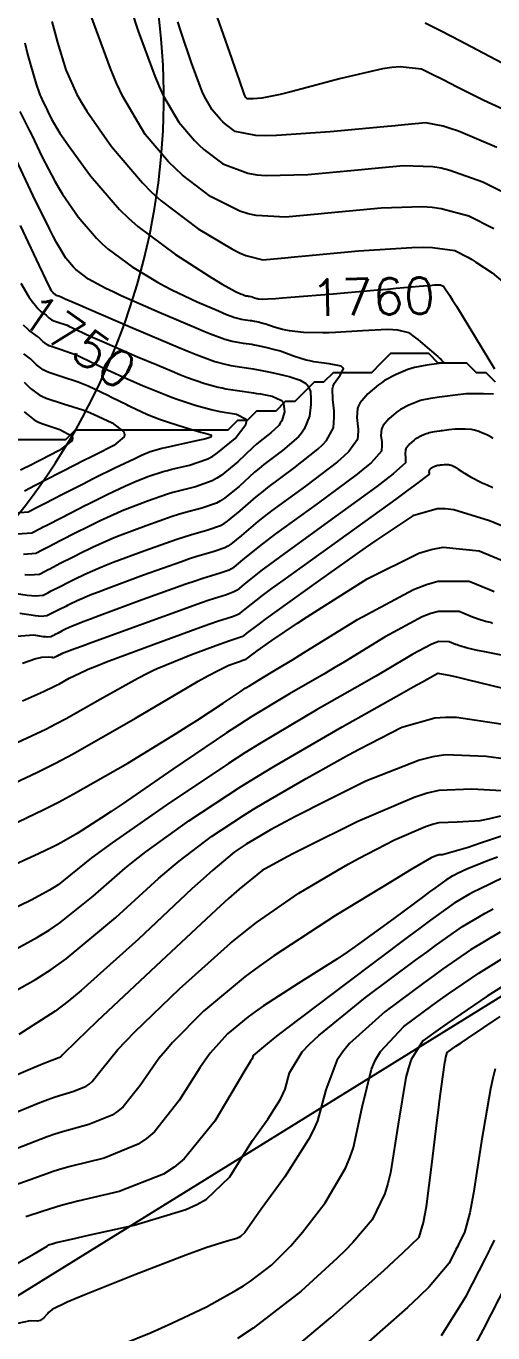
# Model space of a CAD drawing. Header units: metres. Extents: x 837475 to 838479, y 1189012 to 1191015.
# Drawn here: x 838136.8 to 838185.6, y 1189930.8 to 1190067.4 of the extents above; entities that cross this region are included whole.
import ezdxf

# ---------------------------------------------------------------- set-up
doc = ezdxf.new("R2010")
doc.units = ezdxf.units.M
doc.header["$LTSCALE"] = 0.3
for name, color, linetype in [('COTAS 10', 1, 'Continuous'), ('COTAS INT', 252, 'Continuous'), ('DRENAJE', 5, 'Continuous'), ('VIA1', 50, 'Continuous'), ('VIA2', 121, 'Continuous')]:
    doc.layers.add(name, color=color, linetype=linetype)
doc.styles.get("Standard").update_dxf_attribs({"font": 'simplex.shx'})

msp = doc.modelspace()

# ---------------------------------------------------------------- linework, layer by layer
at = {"layer": 'COTAS 10'}
for points in [[(838189.313, 1190057.469), (838185.487, 1190059.216), (838184.633, 1190059.617), (838183.868, 1190059.981), (838181.844, 1190060.997), (838180.394, 1190061.761), (838179.991, 1190061.966), (838179.587, 1190062.168), (838178.12, 1190062.877), (838175.911, 1190063.144), (838175.038, 1190063.069), (838174.052, 1190062.928), (838169.549, 1190061.88), (838165.115, 1190060.675), (838164.173, 1190060.436), (838163.354, 1190060.237), (838161.429, 1190059.863), (838160.516, 1190059.784), (838160.336, 1190059.773), (838160.188, 1190059.766), (838159.917, 1190059.779), (838159.855, 1190059.826), (838159.823, 1190059.856), (838159.772, 1190059.917), (838159.722, 1190060.002), (838159.707, 1190060.033), (838159.693, 1190060.067), (838159.639, 1190060.216), (838159.068, 1190061.853), (838158.728, 1190062.824), (838158.31, 1190064.021), (838156.14, 1190070.216)], [(838136.646, 1190065.638), (838136.949, 1190064.467), (838137.212, 1190063.47), (838137.826, 1190061.312), (838138.155, 1190060.399), (838138.238, 1190060.187), (838138.317, 1190059.992), (838138.573, 1190059.435), (838138.847, 1190058.896), (838138.937, 1190058.712), (838139.034, 1190058.513), (838139.435, 1190057.671), (838140.328, 1190056.189), (838140.734, 1190055.587), (838141.21, 1190054.903), (838143.502, 1190051.738), (838146.537, 1190048.22), (838147.48, 1190047.312), (838148.468, 1190046.434), (838152.409, 1190043.502), (838155.944, 1190041.24), (838156.676, 1190040.784), (838157.3, 1190040.402), (838158.665, 1190039.634), (838159.221, 1190039.398), (838159.337, 1190039.35), (838159.435, 1190039.31), (838159.651, 1190039.228), (838159.759, 1190039.199), (838159.79, 1190039.193), (838159.82, 1190039.187), (838159.933, 1190039.169), (838160.054, 1190039.151), (838160.089, 1190039.145), (838160.126, 1190039.138), (838160.268, 1190039.11), (838160.421, 1190039.07), (838160.465, 1190039.057), (838160.51, 1190039.042), (838160.68, 1190038.98), (838160.905, 1190038.917), (838160.985, 1190038.902), (838161.073, 1190038.888), (838161.456, 1190038.845), (838162.061, 1190038.873), (838162.86, 1190038.909), (838163.591, 1190038.961), (838164.471, 1190039.029), (838168.887, 1190039.4), (838173.544, 1190039.807), (838174.575, 1190039.898), (838175.494, 1190039.979), (838177.882, 1190040.191), (838179.236, 1190040.303), (838179.504, 1190040.32), (838179.724, 1190040.332), (838180.132, 1190040.324), (838180.245, 1190040.266), (838180.279, 1190040.246), (838180.315, 1190040.224), (838180.457, 1190040.132), (838181.057, 1190039.256), (838181.38, 1190038.74), (838181.773, 1190038.106), (838183.765, 1190034.828), (838185.762, 1190031.547)], [(838135.9, 1190014.309), (838137.394, 1190014.415), (838138.266, 1190014.866), (838138.587, 1190015.031), (838138.941, 1190015.214), (838140.506, 1190016.021), (838142.332, 1190016.953), (838142.851, 1190017.214), (838143.376, 1190017.476), (838145.321, 1190018.437), (838147.186, 1190019.316), (838147.66, 1190019.527), (838148.117, 1190019.724), (838149.615, 1190020.321), (838151.106, 1190020.806), (838151.557, 1190020.934), (838152.026, 1190021.059), (838153.859, 1190021.485), (838155.775, 1190022.158), (838156.297, 1190022.438), (838156.814, 1190022.759), (838158.648, 1190024.255), (838159.769, 1190025.715), (838159.836, 1190026.011), (838159.798, 1190026.262), (838158.782, 1190026.78), (838157.081, 1190027.053), (838156.611, 1190027.149), (838156.141, 1190027.253), (838154.447, 1190027.706), (838152.578, 1190028.335), (838151.997, 1190028.551), (838151.39, 1190028.785), (838148.97, 1190029.782), (838146.583, 1190030.831), (838145.997, 1190031.098), (838145.443, 1190031.354), (838143.71, 1190032.195), (838142.271, 1190032.876), (838141.902, 1190033.031), (838141.546, 1190033.172), (838140.364, 1190033.563), (838139.414, 1190033.874), (838139.204, 1190033.966), (838139.016, 1190034.06), (838138.529, 1190034.418), (838138.181, 1190034.767), (838138.081, 1190034.856), (838137.979, 1190034.94), (838137.598, 1190035.216), (838137.196, 1190035.507), (838137.081, 1190035.601), (838136.964, 1190035.702), (838136.528, 1190036.114)], [(838185.643, 1190028.891), (838184.61, 1190028.953), (838183.43, 1190028.955), (838183.108, 1190028.942), (838182.789, 1190028.924), (838181.658, 1190028.807), (838180.581, 1190028.658), (838180.298, 1190028.619), (838180.02, 1190028.58), (838179.069, 1190028.446), (838178.165, 1190028.263), (838177.918, 1190028.194), (838177.671, 1190028.116), (838176.791, 1190027.766), (838175.94, 1190027.301), (838175.712, 1190027.15), (838175.488, 1190026.99), (838174.707, 1190026.333), (838174.12, 1190025.624), (838174.019, 1190025.432), (838173.944, 1190025.242), (838173.892, 1190024.568), (838173.973, 1190023.917), (838173.981, 1190023.74), (838173.983, 1190023.566), (838173.939, 1190022.949), (838172.856, 1190021.737), (838172.203, 1190021.186), (838171.398, 1190020.542), (838167.212, 1190017.441), (838162.864, 1190014.284), (838161.956, 1190013.605), (838161.176, 1190013.011), (838159.428, 1190011.57), (838158.515, 1190010.818), (838158.261, 1190010.658), (838158.007, 1190010.519), (838157.088, 1190010.189), (838155.274, 1190009.642), (838154.457, 1190009.365), (838153.503, 1190009.033), (838148.919, 1190007.384), (838144.419, 1190005.727), (838143.519, 1190005.39), (838142.768, 1190005.106), (838141.305, 1190004.522), (838140.828, 1190004.287), (838140.699, 1190004.222), (838140.572, 1190004.158), (838140.124, 1190003.93), (838139.74, 1190003.732), (838139.653, 1190003.687), (838139.575, 1190003.646), (838139.361, 1190003.536), (838138.994, 1190003.51), (838138.82, 1190003.522), (838138.613, 1190003.544), (838137.602, 1190003.692), (838135.793, 1190003.554)], [(838133.301, 1189982.932), (838138.656, 1189985.465), (838140.177, 1189986.25), (838141.715, 1189987.071), (838147.407, 1189990.339), (838152.47, 1189993.433), (838153.611, 1189994.144), (838154.639, 1189994.791), (838157.407, 1189996.605), (838159.258, 1189997.856), (838159.707, 1189998.149), (838160.129, 1189998.418), (838161.422, 1189999.198), (838162.761, 1190000), (838163.633, 1190000.522), (838164.634, 1190001.134), (838165.802, 1190001.853), (838171.422, 1190005.339), (838177.303, 1190008.497), (838178.635, 1190009.009), (838179.839, 1190009.365), (838183.119, 1190009.344), (838185.244, 1190008.468), (838185.72, 1190008.285)], [(838188.764, 1189990.514), (838184.897, 1189991.013), (838180.636, 1189991.2), (838179.306, 1189990.98), (838177.91, 1189990.642), (838172.326, 1189988.442), (838167.137, 1189985.855), (838165.99, 1189985.272), (838164.968, 1189984.748), (838162.326, 1189983.341), (838160.636, 1189982.359), (838160.214, 1189982.104), (838159.813, 1189981.855), (838158.531, 1189981.015), (838156.297, 1189979.139), (838155.296, 1189978.238), (838154.129, 1189977.171), (838148.531, 1189971.937), (838142.55, 1189966.562), (838141.141, 1189965.406), (838139.839, 1189964.394), (838136.032, 1189961.937)], [(838186.714, 1189978.354), (838184.188, 1189977.159), (838183.603, 1189976.861), (838183.066, 1189976.578), (838181.539, 1189975.674), (838179.079, 1189973.899), (838177.955, 1189973.067), (838176.638, 1189972.088), (838170.28, 1189967.319), (838164.154, 1189962.671), (838162.983, 1189961.767), (838162.04, 1189961.029), (838160.531, 1189959.749), (838160.474, 1189959.538), (838160.447, 1189959.475), (838160.414, 1189959.409), (838160.251, 1189959.154), (838159.558, 1189958.031), (838159.191, 1189957.418), (838158.747, 1189956.673), (838156.512, 1189952.894), (838153.316, 1189948.945), (838152.268, 1189948.094), (838151.148, 1189947.348), (838146.512, 1189945.529), (838142.19, 1189944.524), (838141.269, 1189944.292), (838140.466, 1189944.08), (838138.563, 1189943.478), (838136.753, 1189942.877)], [(838162.487, 1189927.185), (838168.649, 1189932.359), (838174.184, 1189937.291), (838175.279, 1189938.285), (838176.183, 1189939.117), (838177.869, 1189940.78), (838178.348, 1189942.312), (838178.492, 1189943.062), (838178.641, 1189943.953), (838179.22, 1189948.345), (838179.764, 1189952.984), (838179.891, 1189954.03), (838180.008, 1189954.972), (838180.344, 1189957.512), (838180.582, 1189959.038), (838180.637, 1189959.34), (838180.686, 1189959.59), (838180.824, 1189960.059), (838181.735, 1189960.718), (838182.272, 1189961.087), (838182.932, 1189961.538), (838186.344, 1189963.843)]]:
    msp.add_lwpolyline(points, dxfattribs=at)
at = {"layer": 'COTAS INT'}
for points in [[(838146.926, 1190071.68), (838148.519, 1190066.872), (838150.244, 1190062.138), (838150.706, 1190061.056), (838151.16, 1190060.073), (838152.741, 1190057.351), (838154.382, 1190055.419), (838154.874, 1190054.935), (838155.382, 1190054.472), (838157.351, 1190052.985), (838159.975, 1190051.996), (838160.896, 1190051.848), (838161.901, 1190051.754), (838166.234, 1190051.868), (838170.738, 1190052.298), (838171.851, 1190052.403), (838172.906, 1190052.502), (838176.234, 1190052.808), (838179.301, 1190052.71), (838180.192, 1190052.554), (838181.101, 1190052.341), (838184.534, 1190051.109), (838188.228, 1190049.25)], [(838185.685, 1190046.174), (838183.067, 1190047.514), (838180.199, 1190048.298), (838179.24, 1190048.411), (838178.21, 1190048.478), (838173.895, 1190048.342), (838169.452, 1190047.936), (838168.342, 1190047.834), (838167.284, 1190047.735), (838163.895, 1190047.415), (838160.839, 1190047.57), (838159.991, 1190047.771), (838159.142, 1190048.041), (838156.068, 1190049.588), (838153.145, 1190051.796), (838152.392, 1190052.482), (838151.662, 1190053.201), (838149.226, 1190056.068), (838146.91, 1190060.015), (838146.255, 1190061.415), (838145.594, 1190062.948), (838143.158, 1190069.593)], [(838139.481, 1190067.856), (838139.785, 1190066.72), (838140.069, 1190065.688), (838140.926, 1190062.814), (838142.101, 1190060.242), (838142.586, 1190059.4), (838143.139, 1190058.501), (838145.711, 1190054.785), (838148.941, 1190050.983), (838149.909, 1190050.029), (838150.909, 1190049.119), (838154.785, 1190046.191), (838158.308, 1190044.086), (838159.085, 1190043.694), (838159.776, 1190043.385), (838161.556, 1190042.961), (838163.83, 1190043.173), (838164.833, 1190043.265), (838165.999, 1190043.371), (838171.556, 1190043.875), (838177.119, 1190044.245), (838178.289, 1190044.267), (838179.297, 1190044.255), (838181.599, 1190043.919), (838182.965, 1190043.22), (838183.383, 1190042.979), (838183.818, 1190042.717), (838185.534, 1190041.599), (838187.305, 1190040.095)], [(838186.001, 1190054.704), (838182.003, 1190056.385), (838181.144, 1190056.697), (838180.392, 1190056.942), (838178.573, 1190057.275), (838176.36, 1190057.068), (838175.36, 1190056.972), (838174.191, 1190056.861), (838168.573, 1190056.322), (838162.964, 1190055.938), (838161.802, 1190055.924), (838160.809, 1190055.951), (838158.634, 1190056.382), (838157.618, 1190057.149), (838157.356, 1190057.388), (838157.103, 1190057.637), (838156.257, 1190058.634), (838155.441, 1190060.038), (838155.207, 1190060.544), (838154.969, 1190061.102), (838154.079, 1190063.544), (838152.997, 1190066.766), (838152.638, 1190067.816)], [(838178.528, 1190067.729), (838179.968, 1190067.007), (838181.406, 1190066.276), (838186.572, 1190063.555)], [(838136.134, 1190058.47), (838136.876, 1190057.008), (838137.121, 1190056.51), (838137.383, 1190055.971), (838138.47, 1190053.689), (838139.774, 1190051.181), (838140.172, 1190050.5), (838140.587, 1190049.826), (838142.219, 1190047.438), (838144.142, 1190045.209), (838144.74, 1190044.634), (838145.366, 1190044.077), (838147.864, 1190042.219), (838150.541, 1190040.598), (838151.28, 1190040.191), (838152.019, 1190039.801), (838154.679, 1190038.543), (838156.898, 1190037.601), (838157.357, 1190037.41), (838157.75, 1190037.25), (838158.61, 1190036.924), (838159.04, 1190036.81), (838159.161, 1190036.783), (838159.283, 1190036.758), (838159.732, 1190036.687), (838160.214, 1190036.616), (838160.357, 1190036.592), (838160.503, 1190036.565), (838161.066, 1190036.452), (838161.677, 1190036.296), (838161.853, 1190036.242), (838162.033, 1190036.184), (838162.115, 1190036.154), (838162.452, 1190036.031), (838162.708, 1190035.936), (838163.606, 1190035.685), (838163.926, 1190035.625), (838164.277, 1190035.569), (838165.804, 1190035.399), (838167.8, 1190035.336), (838168.447, 1190035.348), (838169.136, 1190035.372), (838171.966, 1190035.561), (838174.589, 1190035.692), (838175.146, 1190035.678), (838175.631, 1190035.644), (838176.774, 1190035.34), (838177.516, 1190034.802), (838177.749, 1190034.62), (838177.993, 1190034.423), (838178.974, 1190033.59), (838179.833, 1190032.828), (838180.001, 1190032.675), (838180.139, 1190032.547), (838180.384, 1190032.296), (838180.414, 1190032.225), (838180.415, 1190032.211), (838180.414, 1190032.199), (838180.387, 1190032.177), (838180.098, 1190032.136), (838179.932, 1190032.113), (838178.684, 1190031.936), (838177.407, 1190031.678), (838177.057, 1190031.58), (838176.709, 1190031.47), (838175.465, 1190030.976), (838174.262, 1190030.318), (838173.941, 1190030.105), (838173.624, 1190029.879), (838172.52, 1190028.949), (838171.691, 1190027.948), (838171.547, 1190027.677), (838171.441, 1190027.408), (838171.368, 1190026.456), (838171.482, 1190025.535), (838171.494, 1190025.286), (838171.496, 1190025.039), (838171.434, 1190024.168), (838170.529, 1190022.901), (838170.001, 1190022.405), (838169.351, 1190021.845), (838166.003, 1190019.299), (838162.459, 1190016.707), (838161.688, 1190016.119), (838161.006, 1190015.588), (838159.301, 1190014.136), (838158.185, 1190013.217), (838157.875, 1190013.021), (838157.565, 1190012.851), (838156.442, 1190012.448), (838154.625, 1190011.925), (838153.877, 1190011.679), (838153.024, 1190011.388), (838149.058, 1190009.972), (838145.159, 1190008.526), (838144.347, 1190008.217), (838143.652, 1190007.948), (838142.108, 1190007.305), (838141.338, 1190006.925), (838141.13, 1190006.821), (838140.924, 1190006.717), (838140.2, 1190006.348), (838139.58, 1190006.028), (838139.44, 1190005.956), (838139.313, 1190005.89), (838138.968, 1190005.712), (838138.375, 1190005.67), (838138.093, 1190005.69), (838137.759, 1190005.724), (838136.126, 1190005.964)], [(838134.65, 1190008.237), (838136.906, 1190007.905), (838137.367, 1190007.858), (838137.757, 1190007.829), (838138.574, 1190007.888), (838139.051, 1190008.134), (838139.227, 1190008.225), (838139.421, 1190008.325), (838140.277, 1190008.766), (838141.276, 1190009.276), (838141.56, 1190009.419), (838141.847, 1190009.563), (838142.911, 1190010.088), (838144.535, 1190010.79), (838145.176, 1190011.045), (838145.898, 1190011.326), (838149.197, 1190012.559), (838152.544, 1190013.743), (838153.297, 1190013.992), (838153.975, 1190014.209), (838155.796, 1190014.708), (838157.123, 1190015.183), (838157.49, 1190015.384), (838157.856, 1190015.615), (838159.174, 1190016.701), (838160.836, 1190018.164), (838161.419, 1190018.634), (838162.055, 1190019.131), (838164.794, 1190021.157), (838167.305, 1190023.149), (838167.798, 1190023.624), (838168.202, 1190024.066), (838168.93, 1190025.387), (838169.01, 1190026.513), (838169.006, 1190026.832), (838168.991, 1190027.154), (838168.844, 1190028.343), (838168.83, 1190029.471), (838168.899, 1190029.754), (838169, 1190030.025), (838169.628, 1190030.898), (838169.961, 1190031.562), (838169.876, 1190031.701), (838169.715, 1190031.82), (838168.492, 1190032.09), (838166.868, 1190032.3), (838166.453, 1190032.382), (838166.053, 1190032.474), (838164.736, 1190032.892), (838163.555, 1190033.325), (838163.241, 1190033.427), (838162.933, 1190033.521), (838161.865, 1190033.794), (838160.88, 1190033.992), (838160.624, 1190034.039), (838160.374, 1190034.081), (838159.532, 1190034.206), (838158.747, 1190034.33), (838158.533, 1190034.373), (838158.321, 1190034.42), (838157.569, 1190034.619), (838156.065, 1190035.189), (838155.378, 1190035.47), (838154.574, 1190035.804), (838150.694, 1190037.452), (838146.737, 1190039.2), (838145.885, 1190039.597), (838145.138, 1190039.956), (838143.318, 1190040.936), (838142.264, 1190041.72), (838142, 1190041.955), (838141.748, 1190042.198), (838140.936, 1190043.139), (838139.964, 1190044.749), (838139.61, 1190045.413), (838139.22, 1190046.173), (838137.505, 1190049.707), (838135.732, 1190053.429)], [(838136.156, 1190046.54), (838138.116, 1190042.391), (838138.5, 1190041.586), (838138.815, 1190040.93), (838139.282, 1190039.993), (838139.376, 1190039.803), (838139.477, 1190039.669), (838139.5, 1190039.638), (838139.522, 1190039.611), (838139.587, 1190039.538), (838139.639, 1190039.489), (838139.653, 1190039.477), (838139.667, 1190039.466), (838139.714, 1190039.431), (838139.76, 1190039.398), (838139.784, 1190039.378), (838139.825, 1190039.336), (838139.883, 1190039.293), (838139.905, 1190039.282), (838139.93, 1190039.271), (838140.043, 1190039.234), (838140.184, 1190039.188), (838140.226, 1190039.171), (838140.27, 1190039.153), (838140.441, 1190039.072), (838140.886, 1190038.877), (838141.699, 1190038.52), (838142.428, 1190038.204), (838143.322, 1190037.819), (838147.925, 1190035.838), (838152.7, 1190033.813), (838153.702, 1190033.399), (838154.566, 1190033.049), (838156.529, 1190032.315), (838157.602, 1190032.03), (838157.905, 1190031.963), (838158.21, 1190031.902), (838159.332, 1190031.724), (838160.535, 1190031.547), (838160.891, 1190031.486), (838161.257, 1190031.419), (838162.664, 1190031.137), (838163.987, 1190030.826), (838164.301, 1190030.743), (838164.592, 1190030.66), (838165.452, 1190030.371), (838166.048, 1190030.015), (838166.172, 1190029.89), (838166.278, 1190029.755), (838166.513, 1190029.173), (838166.572, 1190028.381), (838166.567, 1190028.113), (838166.553, 1190027.824), (838166.425, 1190026.606), (838165.875, 1190025.231), (838165.595, 1190024.843), (838165.259, 1190024.452), (838163.585, 1190023.015), (838161.651, 1190021.554), (838161.151, 1190021.148), (838160.667, 1190020.741), (838159.048, 1190019.266), (838157.527, 1190018.014), (838157.104, 1190017.747), (838156.681, 1190017.515), (838155.15, 1190016.967), (838153.325, 1190016.492), (838152.717, 1190016.306), (838152.065, 1190016.097), (838149.337, 1190015.146), (838146.638, 1190014.125), (838146.004, 1190013.872), (838145.419, 1190013.632), (838143.714, 1190012.871), (838142.357, 1190012.201), (838141.99, 1190012.017), (838141.628, 1190011.835), (838140.353, 1190011.185), (838139.261, 1190010.621), (838139.013, 1190010.493), (838138.79, 1190010.378), (838138.181, 1190010.064), (838137.138, 1190009.989), (838136.64, 1190010.025)], [(838136.241, 1190040.512), (838137.067, 1190039.074), (838137.539, 1190038.441), (838137.65, 1190038.299), (838137.754, 1190038.171), (838138.058, 1190037.826), (838138.302, 1190037.595), (838138.367, 1190037.539), (838138.431, 1190037.486), (838138.656, 1190037.324), (838138.869, 1190037.169), (838138.926, 1190037.122), (838138.982, 1190037.073), (838139.177, 1190036.877), (838139.45, 1190036.677), (838139.555, 1190036.624), (838139.672, 1190036.573), (838140.204, 1190036.398), (838140.865, 1190036.18), (838141.064, 1190036.101), (838141.271, 1190036.014), (838142.076, 1190035.633), (838143.571, 1190034.937), (838144.212, 1190034.651), (838144.953, 1190034.325), (838148.448, 1190032.81), (838150.482, 1190031.956), (838152.045, 1190031.299), (838152.85, 1190030.975), (838153.572, 1190030.692), (838155.488, 1190030.01), (838156.883, 1190029.64), (838157.276, 1190029.554), (838157.673, 1190029.474), (838159.131, 1190029.243), (838160.548, 1190029.043), (838160.919, 1190028.984), (838161.28, 1190028.922), (838162.507, 1190028.684), (838163.417, 1190028.284), (838163.579, 1190028.121), (838163.701, 1190027.934), (838163.816, 1190027.069), (838163.509, 1190026.116), (838163.366, 1190025.873), (838163.197, 1190025.639), (838162.376, 1190024.873), (838161.246, 1190023.978), (838160.883, 1190023.662), (838160.497, 1190023.318), (838158.921, 1190021.832), (838157.197, 1190020.413), (838156.719, 1190020.11), (838156.24, 1190019.848), (838154.505, 1190019.226), (838152.676, 1190018.776), (838152.137, 1190018.62), (838151.585, 1190018.452), (838149.476, 1190017.733), (838147.377, 1190016.925), (838146.832, 1190016.7), (838146.302, 1190016.474), (838144.517, 1190015.654), (838142.866, 1190014.838), (838142.42, 1190014.615), (838141.98, 1190014.394), (838140.429, 1190013.603), (838139.101, 1190012.918), (838138.8, 1190012.762), (838138.528, 1190012.622), (838137.788, 1190012.239), (838136.519, 1190012.149)], [(838135.281, 1190016.469), (838137.001, 1190016.591), (838138.005, 1190017.11), (838138.373, 1190017.3), (838138.781, 1190017.511), (838140.582, 1190018.44), (838142.684, 1190019.511), (838143.281, 1190019.812), (838143.885, 1190020.114), (838146.124, 1190021.22), (838148.069, 1190022.158), (838148.489, 1190022.355), (838148.856, 1190022.524), (838149.755, 1190022.908), (838150.626, 1190023.161), (838150.977, 1190023.248), (838151.376, 1190023.342), (838153.213, 1190023.745), (838154.962, 1190024.128), (838155.305, 1190024.21), (838155.587, 1190024.282), (838156.096, 1190024.457), (838156.164, 1190024.546), (838156.168, 1190024.564), (838156.166, 1190024.579), (838156.104, 1190024.611), (838155.627, 1190024.74), (838155.363, 1190024.817), (838155.042, 1190024.912), (838153.406, 1190025.401), (838151.583, 1190025.977), (838151.145, 1190026.126), (838150.735, 1190026.271), (838149.492, 1190026.754), (838148.214, 1190027.337), (838147.781, 1190027.544), (838147.507, 1190027.679), (838147.315, 1190027.772), (838145.729, 1190028.566), (838145.345, 1190028.757), (838143.272, 1190029.737), (838142.74, 1190029.961), (838142.227, 1190030.164), (838140.524, 1190030.727), (838139.156, 1190031.176), (838138.853, 1190031.308), (838138.583, 1190031.443), (838137.881, 1190031.959), (838137.38, 1190032.462), (838137.235, 1190032.59), (838137.089, 1190032.712), (838136.54, 1190033.109)], [(838136.578, 1190030.157), (838137.234, 1190029.5), (838138.15, 1190028.826), (838138.502, 1190028.65), (838138.898, 1190028.477), (838140.685, 1190027.891), (838142.727, 1190027.249), (838143.283, 1190027.041), (838143.835, 1190026.821), (838145.798, 1190025.919), (838147.001, 1190024.953), (838147.074, 1190024.692), (838147.034, 1190024.434), (838145.951, 1190023.526), (838144.034, 1190022.576), (838143.468, 1190022.291), (838142.886, 1190021.997), (838140.659, 1190020.858), (838138.621, 1190019.807), (838138.16, 1190019.569), (838137.743, 1190019.354), (838136.608, 1190018.767)], [(838136.586, 1190027.041), (838137.634, 1190026.232), (838138.018, 1190026.028), (838138.442, 1190025.832), (838140.312, 1190025.199), (838141.597, 1190024.513), (838141.653, 1190024.285), (838141.579, 1190024.04), (838140.227, 1190023.014), (838138.274, 1190022.007), (838137.82, 1190021.772), (838137.404, 1190021.557), (838136.215, 1190020.943)], [(838185.639, 1190024.267), (838185.475, 1190024.37), (838185.046, 1190024.607), (838184.722, 1190024.745), (838184.625, 1190024.787), (838184.524, 1190024.83), (838184.131, 1190024.998), (838183.66, 1190025.144), (838183.509, 1190025.175), (838183.35, 1190025.2), (838182.705, 1190025.254), (838182.012, 1190025.255), (838181.824, 1190025.247), (838181.637, 1190025.236), (838180.973, 1190025.168), (838180.341, 1190025.08), (838180.175, 1190025.057), (838180.012, 1190025.035), (838179.454, 1190024.956), (838178.923, 1190024.849), (838178.778, 1190024.808), (838178.633, 1190024.762), (838178.117, 1190024.557), (838177.618, 1190024.284), (838177.484, 1190024.196), (838177.353, 1190024.102), (838176.894, 1190023.716), (838176.55, 1190023.3), (838176.49, 1190023.187), (838176.446, 1190023.076), (838176.416, 1190022.68), (838176.463, 1190022.298), (838176.468, 1190022.195), (838176.469, 1190022.092), (838176.443, 1190021.731), (838175.183, 1190020.572), (838174.406, 1190019.967), (838173.444, 1190019.239), (838168.421, 1190015.582), (838163.268, 1190011.86), (838162.224, 1190011.09), (838161.346, 1190010.434), (838159.555, 1190009.005), (838158.844, 1190008.419), (838158.647, 1190008.295), (838158.449, 1190008.186), (838157.733, 1190007.93), (838155.924, 1190007.358), (838155.037, 1190007.051), (838153.982, 1190006.679), (838148.779, 1190004.797), (838143.68, 1190002.927), (838142.691, 1190002.562), (838141.885, 1190002.264), (838140.502, 1190001.739), (838140.318, 1190001.649), (838140.22, 1190001.599), (838140.048, 1190001.511), (838139.9, 1190001.435), (838139.867, 1190001.418), (838139.836, 1190001.402), (838139.754, 1190001.36), (838139.613, 1190001.35), (838139.546, 1190001.355), (838139.467, 1190001.363), (838139.078, 1190001.42), (838138.382, 1190001.367), (838138.109, 1190001.305), (838137.801, 1190001.224), (838136.399, 1190000.76)], [(838136.405, 1189996.839), (838138.603, 1189997.818), (838139.682, 1189998.323), (838139.976, 1189998.473), (838140.267, 1189998.626), (838141.3, 1189999.215), (838142.99, 1190000), (838143.278, 1190000.134), (838144.165, 1190000.495), (838145.2, 1190000.904), (838150.162, 1190002.767), (838155.025, 1190004.53), (838155.997, 1190004.876), (838156.807, 1190005.16), (838158.379, 1190005.671), (838158.891, 1190005.854), (838159.032, 1190005.931), (838159.173, 1190006.021), (838159.682, 1190006.439), (838161.516, 1190007.857), (838162.492, 1190008.576), (838163.673, 1190009.437), (838169.629, 1190013.724), (838175.49, 1190017.935), (838176.609, 1190018.748), (838177.51, 1190019.407), (838178.948, 1190020.512), (838178.956, 1190020.619), (838178.955, 1190020.649), (838178.954, 1190020.68), (838178.94, 1190020.793), (838178.949, 1190020.91), (838178.962, 1190020.943), (838178.98, 1190020.976), (838179.081, 1190021.099), (838179.217, 1190021.213), (838179.256, 1190021.241), (838179.295, 1190021.267), (838179.443, 1190021.348), (838179.596, 1190021.409), (838179.639, 1190021.422), (838179.682, 1190021.434), (838179.838, 1190021.466), (838180.003, 1190021.489), (838180.101, 1190021.503), (838180.288, 1190021.529), (838180.484, 1190021.549), (838180.539, 1190021.552), (838180.595, 1190021.554), (838180.8, 1190021.554), (838180.991, 1190021.538), (838181.038, 1190021.531), (838181.082, 1190021.522), (838181.222, 1190021.478), (838181.338, 1190021.429), (838181.368, 1190021.416), (838181.397, 1190021.404), (838181.492, 1190021.363), (838181.619, 1190021.293), (838181.668, 1190021.262), (838181.722, 1190021.226), (838181.967, 1190021.057), (838182.337, 1190020.813), (838182.47, 1190020.73), (838182.617, 1190020.641), (838183.259, 1190020.263), (838184.489, 1190019.65), (838185.006, 1190019.412), (838185.6, 1190019.145)], [(838188.793, 1190014.2), (838185.23, 1190015.668), (838181.511, 1190016.812), (838180.614, 1190016.913), (838179.775, 1190016.922), (838177.225, 1190016.177), (838174.384, 1190014.307), (838173.362, 1190013.607), (838172.237, 1190012.827), (838167.324, 1190009.352), (838162.776, 1190006.083), (838161.882, 1190005.433), (838161.147, 1190004.895), (838159.808, 1190003.874), (838159.503, 1190003.622), (838159.418, 1190003.568), (838159.333, 1190003.522), (838159.025, 1190003.411), (838158.079, 1190003.104), (838157.592, 1190002.933), (838157.007, 1190002.725), (838154.082, 1190001.664), (838150.485, 1190000.175), (838150.117, 1190000), (838149.478, 1189999.696), (838148.465, 1189999.189), (838144.766, 1189997.12), (838140.979, 1189994.963), (838139.911, 1189994.4), (838138.835, 1189993.853), (838134.879, 1189991.999)], [(838131.155, 1189986.181), (838137.988, 1189989.382), (838139.847, 1189990.328), (838141.691, 1189991.3), (838148.232, 1189995.026), (838153.653, 1189998.245), (838154.791, 1189998.897), (838155.771, 1189999.445), (838156.879, 1190000), (838158.001, 1190000.562), (838158.989, 1190000.921), (838159.187, 1190000.991), (838159.351, 1190001.048), (838159.671, 1190001.152), (838159.775, 1190001.189), (838159.803, 1190001.205), (838159.832, 1190001.223), (838159.935, 1190001.308), (838160.387, 1190001.653), (838160.636, 1190001.835), (838160.938, 1190002.054), (838162.474, 1190003.159), (838165.149, 1190004.964), (838166.169, 1190005.626), (838167.31, 1190006.358), (838172.44, 1190009.586), (838177.842, 1190012.275), (838179.154, 1190012.668), (838180.386, 1190012.909), (838184.175, 1190012.506), (838187.019, 1190011.334)], [(838185.603, 1190004.94), (838185.472, 1190004.979), (838185.337, 1190005.017), (838184.819, 1190005.145), (838184.067, 1190005.378), (838183.784, 1190005.482), (838183.469, 1190005.603), (838182.064, 1190006.182), (838179.894, 1190006.196), (838179.097, 1190005.961), (838178.216, 1190005.621), (838174.325, 1190003.532), (838170.088, 1190000.934), (838168.988, 1190000.273), (838168.528, 1190000), (838167.919, 1189999.639), (838164.325, 1189997.561), (838160.392, 1189995.191), (838159.11, 1189994.371), (838157.745, 1189993.481), (838152.116, 1189989.678), (838146.827, 1189986.052), (838145.675, 1189985.274), (838144.658, 1189984.594), (838142.116, 1189982.954), (838140.49, 1189982.02), (838140.051, 1189981.786), (838139.616, 1189981.561), (838138.086, 1189980.838), (838135.641, 1189979.718)], [(838188.898, 1190001.122), (838185.279, 1190001.843), (838184.57, 1190001.987), (838183.99, 1190002.107), (838182.954, 1190002.341), (838182.737, 1190002.413), (838182.673, 1190002.432), (838182.607, 1190002.451), (838182.354, 1190002.513), (838181.987, 1190002.627), (838181.849, 1190002.678), (838181.695, 1190002.737), (838181.008, 1190003.02), (838179.948, 1190003.027), (838179.559, 1190002.912), (838179.128, 1190002.746), (838177.228, 1190001.725), (838174.374, 1190000.014), (838174.35, 1190000), (838173.342, 1189999.413), (838172.205, 1189998.756), (838167.228, 1189995.925), (838161.36, 1189992.45), (838159.662, 1189991.387), (838157.933, 1189990.281), (838151.422, 1189985.925), (838145.801, 1189981.987), (838144.633, 1189981.145), (838143.633, 1189980.411), (838141.422, 1189978.656), (838140.124, 1189977.613), (838139.699, 1189977.328), (838139.246, 1189977.044), (838137.374, 1189976.03), (838134.59, 1189974.683)], [(838132.998, 1189969.414), (838137.989, 1189972.117), (838139.197, 1189972.874), (838140.33, 1189973.635), (838143.791, 1189976.417), (838147.131, 1189979.331), (838148.187, 1189980.176), (838149.3, 1189981.038), (838153.791, 1189984.288), (838159.209, 1189987.839), (838160.906, 1189988.89), (838162.687, 1189989.971), (838169.831, 1189994.119), (838176.049, 1189997.623), (838177.247, 1189998.297), (838178.217, 1189998.843), (838179.831, 1189999.746), (838181.155, 1189999.495), (838181.943, 1189999.314), (838182.913, 1189999.085), (838187.939, 1189997.854)], [(838131.445, 1189964.177), (838137.778, 1189967.701), (838139.402, 1189968.765), (838140.969, 1189969.869), (838146.161, 1189974.177), (838150.63, 1189978.251), (838151.742, 1189979.207), (838152.799, 1189980.089), (838156.161, 1189982.651), (838159.511, 1189984.847), (838160.56, 1189985.497), (838161.662, 1189986.165), (838166.079, 1189988.73), (838170.509, 1189991.186), (838171.618, 1189991.785), (838172.677, 1189992.349), (838176.079, 1189994.094), (838179.533, 1189995.069), (838180.624, 1189995.147), (838181.775, 1189995.142), (838186.418, 1189994.433)], [(838186.519, 1189987.413), (838183.376, 1189987.593), (838179.941, 1189987.476), (838178.709, 1189987.169), (838177.357, 1189986.743), (838171.462, 1189984.217), (838165.86, 1189981.423), (838164.692, 1189980.83), (838163.691, 1189980.315), (838161.462, 1189979.104), (838159.06, 1189977.143), (838157.95, 1189976.156), (838156.647, 1189974.975), (838150.338, 1189969.104), (838144.233, 1189963.337), (838143.06, 1189962.223), (838142.111, 1189961.317), (838140.551, 1189959.787), (838140.439, 1189959.646), (838140.403, 1189959.616), (838140.366, 1189959.59), (838140.213, 1189959.528), (838139.027, 1189959.056), (838138.338, 1189958.772), (838137.493, 1189958.422), (838133.139, 1189956.601)], [(838134.495, 1189953.32), (838138.236, 1189954.836), (838139.071, 1189955.152), (838139.818, 1189955.423), (838141.787, 1189956.028), (838143.075, 1189956.552), (838143.391, 1189956.773), (838143.691, 1189957.026), (838144.628, 1189958.213), (838146.39, 1189960.373), (838147.208, 1189961.239), (838148.171, 1189962.223), (838152.841, 1189966.745), (838158.164, 1189971.493), (838159.537, 1189972.618), (838160.867, 1189973.661), (838165.308, 1189976.745), (838169.37, 1189979.15), (838170.462, 1189979.766), (838171.539, 1189980.359), (838175.308, 1189982.317), (838178.548, 1189983.706), (838179.291, 1189983.94), (838179.967, 1189984.108), (838181.856, 1189984.173), (838184.273, 1189984.311), (838185.283, 1189984.526), (838186.441, 1189984.817)], [(838190.335, 1189983.989), (838184.196, 1189981.911), (838183.002, 1189981.52), (838182.027, 1189981.209), (838180.335, 1189980.752), (838179.994, 1189980.741), (838179.872, 1189980.71), (838179.738, 1189980.668), (838179.154, 1189980.418), (838177.217, 1189979.294), (838176.231, 1189978.701), (838175.049, 1189977.986), (838169.154, 1189974.387), (838162.675, 1189970.179), (838161.125, 1189969.08), (838159.68, 1189968.01), (838155.344, 1189964.387), (838152.108, 1189961.108), (838151.357, 1189960.256), (838150.669, 1189959.428), (838148.706, 1189956.638), (838146.943, 1189954.406), (838146.379, 1189953.929), (838145.784, 1189953.514), (838143.362, 1189952.528), (838140.608, 1189951.79), (838139.803, 1189951.532), (838138.98, 1189951.251), (838135.851, 1189950.039)], [(838186.07, 1189980.484), (838185.131, 1189980.14), (838182.942, 1189979.279), (838181.835, 1189978.755), (838181.579, 1189978.625), (838181.344, 1189978.5), (838180.675, 1189978.104), (838179.52, 1189977.269), (838178.98, 1189976.869), (838178.343, 1189976.394), (838175.244, 1189974.069), (838171.444, 1189971.321), (838170.366, 1189970.579), (838169.276, 1189969.847), (838165.244, 1189967.272), (838161.611, 1189964.936), (838160.773, 1189964.353), (838160.007, 1189963.799), (838157.847, 1189962.028), (838156.045, 1189959.994), (838155.505, 1189959.273), (838154.947, 1189958.483), (838152.784, 1189955.063), (838150.194, 1189951.785), (838149.367, 1189951.086), (838148.493, 1189950.477), (838144.937, 1189949.028), (838141.399, 1189948.157), (838140.536, 1189947.912), (838139.723, 1189947.665), (838137.207, 1189946.759), (838134.343, 1189945.751)], [(838135.543, 1189937.847), (838137.639, 1189939.025), (838138.05, 1189939.261), (838138.388, 1189939.457), (838138.999, 1189939.839), (838139.158, 1189939.953), (838139.21, 1189939.98), (838139.267, 1189940.005), (838139.503, 1189940.081), (838139.726, 1189940.138), (838139.774, 1189940.151), (838139.816, 1189940.163), (838139.919, 1189940.197), (838141.21, 1189940.494), (838142.001, 1189940.672), (838142.981, 1189940.891), (838148.087, 1189942.029), (838153.473, 1189943.659), (838154.63, 1189944.189), (838155.642, 1189944.753), (838158.087, 1189947.073), (838159.605, 1189949.546), (838160.033, 1189950.206), (838160.464, 1189950.856), (838162.045, 1189953.114), (838163.369, 1189955.189), (838163.637, 1189955.723), (838163.863, 1189956.239), (838164.325, 1189957.955), (838165.657, 1189960.134), (838166.431, 1189960.942), (838167.382, 1189961.838), (838172.28, 1189965.813), (838177.511, 1189969.722), (838178.671, 1189970.577), (838179.706, 1189971.334), (838182.404, 1189973.243), (838184.789, 1189974.655), (838185.627, 1189975.098)], [(838186.338, 1189972.654), (838183.269, 1189970.812), (838180.333, 1189968.768), (838179.387, 1189968.087), (838178.384, 1189967.357), (838174.28, 1189964.307), (838170.61, 1189961.006), (838169.88, 1189960.117), (838169.274, 1189959.239), (838168.119, 1189956.161), (838167.252, 1189952.939), (838166.828, 1189951.97), (838166.324, 1189950.969), (838163.839, 1189947.074), (838161.369, 1189943.681), (838160.875, 1189942.994), (838160.463, 1189942.418), (838159.661, 1189941.252), (838159.215, 1189940.838), (838159.027, 1189940.736), (838158.811, 1189940.64), (838157.8, 1189940.339), (838155.593, 1189939.638), (838154.623, 1189939.289), (838153.498, 1189938.874), (838148.139, 1189936.819), (838142.938, 1189934.75), (838141.912, 1189934.327), (838141.066, 1189933.968), (838139.51, 1189933.212), (838139.144, 1189932.872), (838139.049, 1189932.775), (838138.957, 1189932.678), (838138.649, 1189932.318), (838138.251, 1189932.046), (838138.104, 1189932.004), (838137.94, 1189931.977), (838137.211, 1189932), (838135.891, 1189931.738)], [(838145.639, 1189929.074), (838149.859, 1189930.8), (838150.958, 1189931.279), (838152.028, 1189931.757), (838155.639, 1189933.485), (838158.759, 1189935.206), (838159.519, 1189935.679), (838160.234, 1189936.151), (838162.438, 1189937.846), (838164.463, 1189939.872), (838165.065, 1189940.554), (838165.684, 1189941.287), (838168.07, 1189944.368), (838170.181, 1189947.982), (838170.628, 1189949.052), (838171.015, 1189950.151), (838171.912, 1189954.368), (838172.891, 1189958.345), (838173.328, 1189959.292), (838173.838, 1189960.173), (838176.28, 1189962.801), (838179.257, 1189964.992), (838180.104, 1189965.597), (838180.96, 1189966.202), (838184.134, 1189968.382), (838187.55, 1189970.5)], [(838188.761, 1189968.346), (838184.999, 1189965.951), (838181.587, 1189963.636), (838180.82, 1189963.107), (838180.13, 1189962.626), (838178.28, 1189961.295), (838177.066, 1189959.341), (838176.777, 1189958.467), (838176.508, 1189957.45), (838175.706, 1189952.574), (838174.879, 1189947.502), (838174.595, 1189946.361), (838174.286, 1189945.334), (838172.969, 1189942.574), (838170.934, 1189940.202), (838170.172, 1189939.419), (838169.324, 1189938.582), (838165.543, 1189935.103), (838160.532, 1189931.249), (838158.907, 1189930.175)], [(838185.833, 1189958.358), (838185.584, 1189957.391), (838185.332, 1189956.261), (838184.404, 1189950.808), (838183.555, 1189945.372), (838183.353, 1189944.251), (838183.166, 1189943.297), (838182.609, 1189941.239), (838182.082, 1189940.159), (838181.913, 1189939.821), (838181.735, 1189939.466), (838181.009, 1189938.045), (838178.927, 1189935.58), (838177.894, 1189934.567), (838176.663, 1189933.412), (838170.568, 1189928.045)], [(838180.21, 1189930.471), (838182.795, 1189934.585), (838184.806, 1189938.522), (838185.3, 1189939.504), (838185.767, 1189940.44)], [(838187.877, 1189937.577), (838184.58, 1189931.125), (838181.493, 1189925.362)]]:
    msp.add_lwpolyline(points, dxfattribs=at)
at = {"layer": 'DRENAJE'}
msp.add_polyline3d([(838185.88405, 1190030.14232, 0), (838184.88439, 1190031.14198, 0), (838183.88472, 1190031.14198, 0), (838182.88506, 1190032.14165, 0), (838181.8854, 1190032.14165, 0), (838180.88573, 1190032.14165, 0), (838179.88607, 1190032.14165, 0), (838178.88641, 1190033.14131, 0), (838177.88674, 1190033.14131, 0), (838176.88708, 1190033.14131, 0), (838175.88742, 1190033.14131, 0), (838174.88776, 1190033.14131, 0), (838173.88809, 1190032.14165, 0), (838172.88843, 1190031.14198, 0), (838171.88877, 1190031.14198, 0), (838170.8891, 1190031.14198, 0), (838169.88944, 1190031.14198, 0), (838168.88978, 1190031.14198, 0), (838167.89012, 1190030.14232, 0), (838166.89045, 1190030.14232, 0), (838165.89079, 1190029.14266, 0), (838164.89113, 1190028.14299, 0), (838163.89146, 1190028.14299, 0), (838162.8918, 1190027.14333, 0), (838161.89214, 1190027.14333, 0), (838160.89248, 1190027.14333, 0), (838159.89281, 1190026.14367, 0), (838158.89315, 1190026.14367, 0), (838157.89349, 1190025.144, 0), (838156.89382, 1190025.144, 0), (838155.89416, 1190025.144, 0), (838154.8945, 1190025.144, 0), (838153.89484, 1190025.144, 0), (838152.89517, 1190025.144, 0), (838151.89551, 1190025.144, 0), (838150.89585, 1190025.144, 0), (838149.89618, 1190025.144, 0), (838148.89652, 1190025.144, 0), (838147.89686, 1190025.144, 0), (838146.89719, 1190025.144, 0), (838145.89753, 1190025.144, 0), (838144.89787, 1190025.144, 0), (838143.89821, 1190025.144, 0), (838142.89854, 1190025.144, 0), (838141.89888, 1190025.144, 0), (838140.89922, 1190024.14434, 0), (838139.89955, 1190024.14434, 0), (838138.89989, 1190024.14434, 0), (838137.90023, 1190024.14434, 0), (838136.90057, 1190024.14434, 0), (838135.9009, 1190024.14434, 0)], dxfattribs=at)
at = {"layer": 'VIA1'}
msp.add_line((838198.20173, 1189973.21568), (838108.82115, 1189917.84476), dxfattribs=at)
at = {"layer": 'VIA2'}
msp.add_arc((838081.18522, 1190059.90687), 70, 236.1058721, 21.1271435, dxfattribs=at)

# ---------------------------------------------------------------- texts
at = {"layer": 'COTAS 10', "char_height": 3.799998, "attachment_point": 7}
for s, insert, rotation in [('1760', (838166.555, 1190037.064), 1.1550402), ('1750', (838135.85, 1190036.594), 325.1800117)]:
    msp.add_mtext(s, dxfattribs=dict(at, insert=insert, rotation=rotation))

doc.saveas('drawing.dxf')
